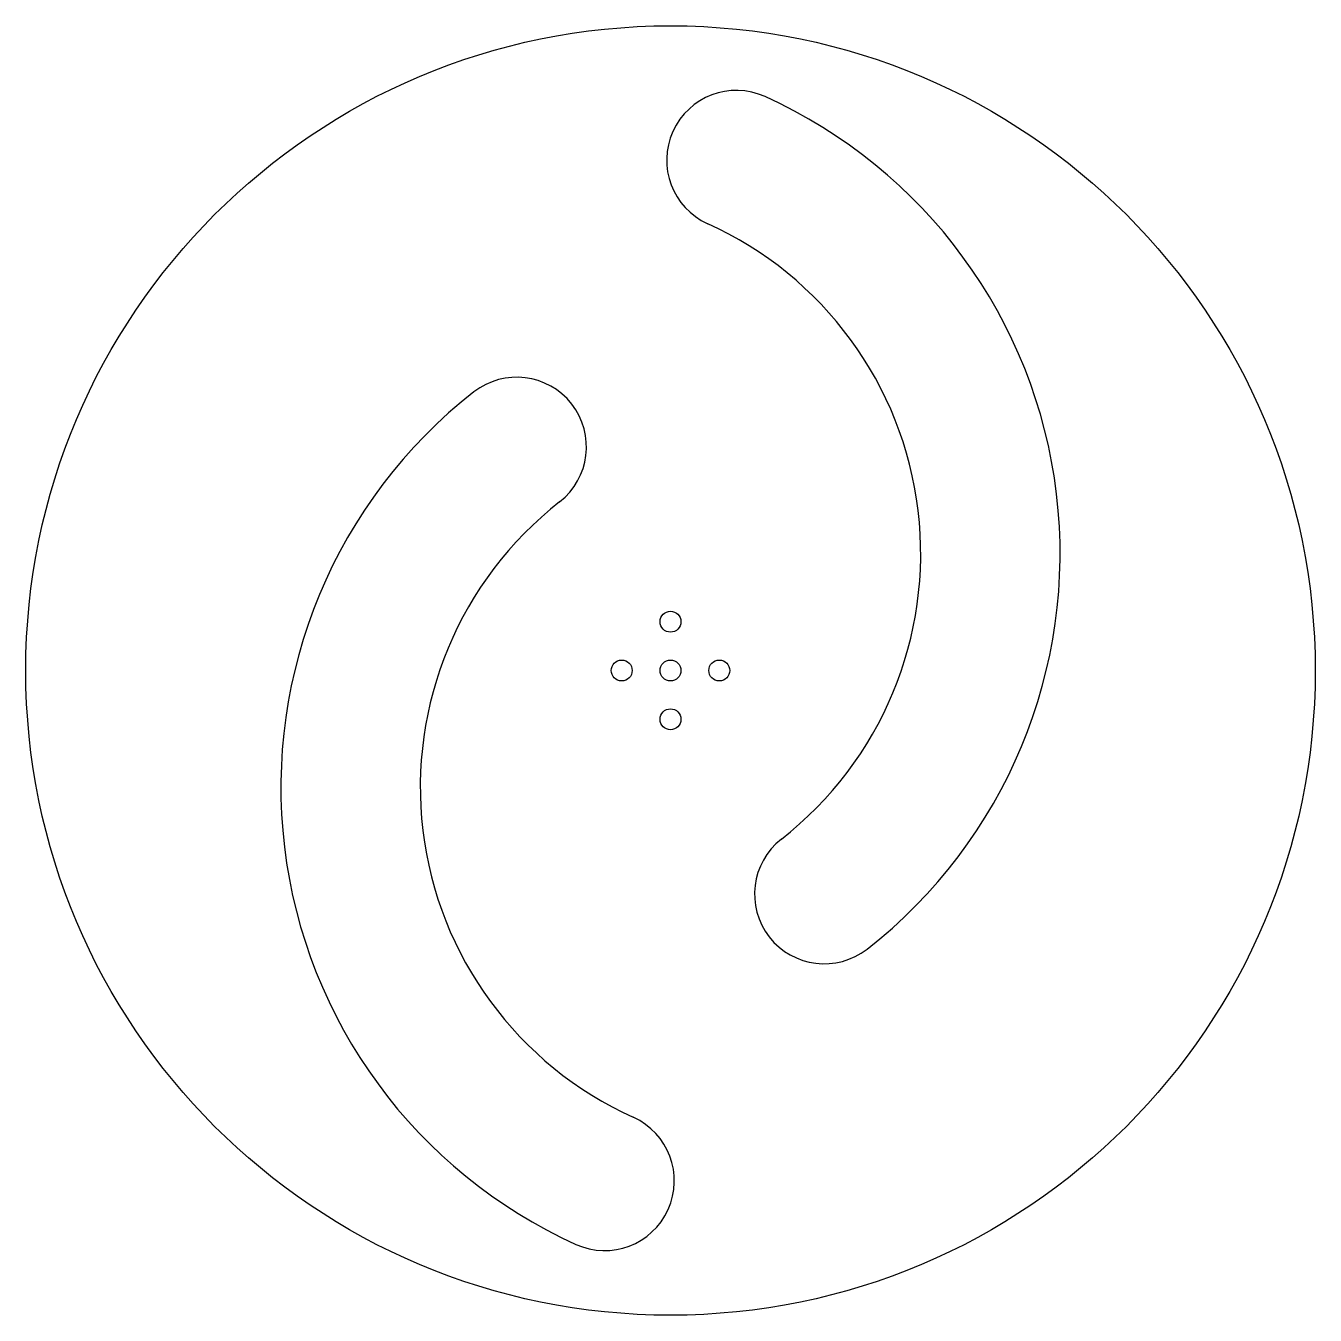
# Model space of a CAD drawing. Header units: millimetres. Extents: x -92 to 92, y -92 to 92.
import ezdxf

# ---------------------------------------------------------------- set-up
doc = ezdxf.new("R2010")
doc.units = ezdxf.units.MM

msp = doc.modelspace()

# ---------------------------------------------------------------- linework, layer by layer
at = {"color": 7, "linetype": 'Continuous', "lineweight": 25}
for centre, radius in [((0, 0), 92.5), ((0, 7), 1.5), ((-7, 0), 1.5), ((0, 0), 1.5), ((7, 0), 1.5), ((0, -7), 1.5)]:
    msp.add_circle(centre, radius, dxfattribs=at)
for centre, radius, start, end in [((9.45, 73.22), 10, 65.6928, 245.6928), ((-16.05, 16.76), 71.95, 307.9713, 65.6928), ((-16.05, 16.76), 51.95, 307.9713, 65.6928), ((-22.06, 32.08), 10, 307.9713, 127.9713), ((16.05, -16.76), 71.95, 127.9713, 245.6928), ((16.05, -16.76), 51.95, 127.9713, 245.6928), ((22.06, -32.08), 10, 127.9713, 307.9713), ((-9.45, -73.22), 10, 245.6928, 65.6928)]:
    msp.add_arc(centre, radius, start, end, dxfattribs=at)

doc.saveas('drawing.dxf')
